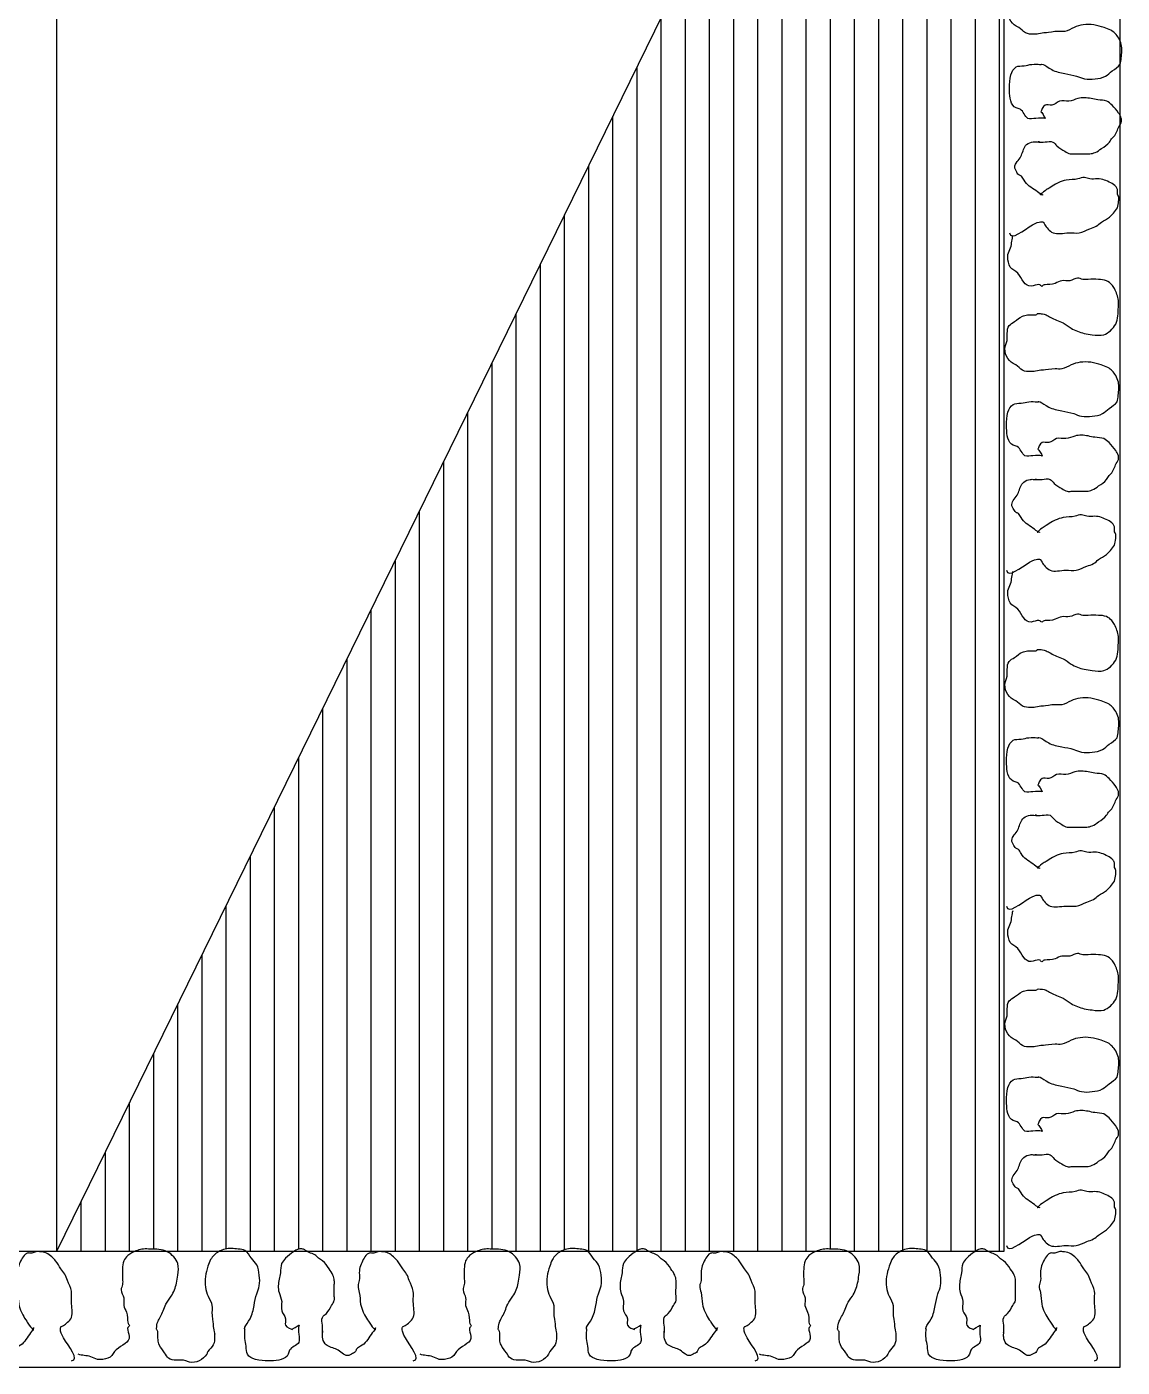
# Model space of a CAD drawing. Extents: x -251.9 to -196.2, y -340.1 to -300.7.
# Drawn here: x -242.003 to -240.853, y -334.498 to -333.091 of the extents above; entities that cross this region are included whole.
import ezdxf

# ---------------------------------------------------------------- set-up
doc = ezdxf.new("R2010")
doc.units = 0
doc.header["$LTSCALE"] = 0.5
doc.header["$MEASUREMENT"] = 0
for name, color, linetype in [('AC', 10, 'CONTINUOUS'), ('DUCK', 2, 'CONTINUOUS'), ('HATCH', 11, 'CONTINUOUS')]:
    doc.layers.add(name, color=color, linetype=linetype)

msp = doc.modelspace()

# ---------------------------------------------------------------- hatches: boundary and pattern name
at = {"layer": 'HATCH'}
h = msp.add_hatch(dxfattribs=at)
h.set_pattern_fill('ANSI31', color=256, scale=0.202981, angle=225, style=0)
h.set_pattern_definition([(270, (-325.954411, -351.01936), (0.025372617, -7e-18), [])])
edge = h.paths.add_edge_path()
edge.add_line((-240.9767, -332.3464), (-241.9713, -334.3762))
edge.add_line((-241.9713, -334.3762), (-241.8887, -334.3762))
edge.add_spline(control_points=[(-241.8887, -334.3762), (-241.8859, -334.3751), (-241.8808, -334.3736), (-241.87, -334.3742), (-241.8616, -334.3741), (-241.8565, -334.3762)], knot_values=[0.616333, 0.616333, 0.616333, 0.616333, 0.620637, 0.624039, 0.632331, 0.632331, 0.632331, 0.632331], degree=3, periodic=0)
edge.add_line((-241.8565, -334.3762), (-241.8005, -334.3762))
edge.add_spline(control_points=[(-241.8005, -334.3762), (-241.7986, -334.3752), (-241.7922, -334.3728), (-241.7832, -334.3739), (-241.7752, -334.3744), (-241.773, -334.3759), (-241.7726, -334.3762)], knot_values=[0.430789, 0.430789, 0.430789, 0.430789, 0.433918, 0.440722, 0.444191, 0.444977, 0.444977, 0.444977, 0.444977], degree=3, periodic=0)
edge.add_line((-241.7726, -334.3762), (-241.7219, -334.3762))
edge.add_spline(control_points=[(-241.7219, -334.3762), (-241.7205, -334.3753), (-241.7177, -334.3737), (-241.7133, -334.3735), (-241.7107, -334.3752), (-241.7093, -334.3759), (-241.7088, -334.3762)], knot_values=[0.25191, 0.25191, 0.25191, 0.25191, 0.254474, 0.256515, 0.258036, 0.258873, 0.258873, 0.258873, 0.258873], degree=3, periodic=0)
edge.add_line((-241.7088, -334.3762), (-241.5298, -334.3762))
edge.add_spline(control_points=[(-241.5298, -334.3762), (-241.5271, -334.3751), (-241.522, -334.3736), (-241.5112, -334.3742), (-241.5028, -334.3741), (-241.4977, -334.3762)], knot_values=[0.616333, 0.616333, 0.616333, 0.616333, 0.620637, 0.624039, 0.632331, 0.632331, 0.632331, 0.632331], degree=3, periodic=0)
edge.add_line((-241.4977, -334.3762), (-241.4417, -334.3762))
edge.add_spline(control_points=[(-241.4417, -334.3762), (-241.4398, -334.3752), (-241.4334, -334.3728), (-241.4244, -334.3739), (-241.4164, -334.3744), (-241.4142, -334.3759), (-241.4138, -334.3762)], knot_values=[0.430789, 0.430789, 0.430789, 0.430789, 0.433918, 0.440722, 0.444191, 0.444977, 0.444977, 0.444977, 0.444977], degree=3, periodic=0)
edge.add_line((-241.4138, -334.3762), (-241.3631, -334.3762))
edge.add_spline(control_points=[(-241.3631, -334.3762), (-241.3617, -334.3753), (-241.3589, -334.3737), (-241.3545, -334.3735), (-241.3519, -334.3752), (-241.3505, -334.3759), (-241.35, -334.3762)], knot_values=[0.25191, 0.25191, 0.25191, 0.25191, 0.254474, 0.256515, 0.258036, 0.258873, 0.258873, 0.258873, 0.258873], degree=3, periodic=0)
edge.add_line((-241.35, -334.3762), (-241.1735, -334.3762))
edge.add_spline(control_points=[(-241.1735, -334.3762), (-241.1708, -334.3751), (-241.1657, -334.3736), (-241.1549, -334.3742), (-241.1465, -334.3741), (-241.1414, -334.3762)], knot_values=[0.616333, 0.616333, 0.616333, 0.616333, 0.620637, 0.624039, 0.632331, 0.632331, 0.632331, 0.632331], degree=3, periodic=0)
edge.add_line((-241.1414, -334.3762), (-241.0854, -334.3762))
edge.add_spline(control_points=[(-241.0854, -334.3762), (-241.0835, -334.3752), (-241.0771, -334.3728), (-241.0681, -334.3739), (-241.0601, -334.3744), (-241.0579, -334.3759), (-241.0575, -334.3762)], knot_values=[0.430789, 0.430789, 0.430789, 0.430789, 0.433918, 0.440722, 0.444191, 0.444977, 0.444977, 0.444977, 0.444977], degree=3, periodic=0)
edge.add_line((-241.0575, -334.3762), (-241.0068, -334.3762))
edge.add_spline(control_points=[(-241.0068, -334.3762), (-241.0054, -334.3753), (-241.0026, -334.3737), (-240.9982, -334.3735), (-240.9956, -334.3752), (-240.9942, -334.3759), (-240.9937, -334.3762)], knot_values=[0.25191, 0.25191, 0.25191, 0.25191, 0.254474, 0.256515, 0.258036, 0.258873, 0.258873, 0.258873, 0.258873], degree=3, periodic=0)
edge.add_line((-240.9937, -334.3762), (-240.9767, -334.3762))
edge.add_line((-240.9767, -334.3762), (-240.9767, -332.3464))

# ---------------------------------------------------------------- linework, layer by layer
at = {"layer": 'AC'}
msp.add_line((-241.9713, -334.3762), (-241.9713, -332.3464), dxfattribs=at)
at = {"layer": 'DUCK'}
for p, q in [((-240.8549, -334.498), (-240.8549, -332.2246)), ((-240.9767, -334.3762), (-240.9767, -332.3464)), ((-243.4937, -334.3762), (-240.9767, -334.3762)), ((-244.7522, -334.498), (-240.8549, -334.498))]:
    msp.add_line(p, q, dxfattribs=at)
at = {"layer": 'HATCH'}
msp.add_line((-241.9713, -334.3762), (-240.9767, -332.3464), dxfattribs=at)
for points in [[(-240.971, -333.3072), (-240.9702, -333.3163), (-240.9424, -333.2928), (-240.9342, -333.2965), (-240.9359, -333.2963), (-240.9257, -333.3107), (-240.9106, -333.3061), (-240.8974, -333.3085), (-240.8884, -333.3032), (-240.8798, -333.3009), (-240.8739, -333.2952), (-240.8669, -333.2919), (-240.8618, -333.2862), (-240.8571, -333.2812), (-240.8567, -333.275), (-240.856, -333.2698), (-240.8585, -333.2659), (-240.8573, -333.2619), (-240.8598, -333.2576), (-240.8669, -333.2533), (-240.8765, -333.2496), (-240.8861, -333.2515), (-240.8928, -333.2482), (-240.901, -333.2518), (-240.9105, -333.251), (-240.9183, -333.2538), (-240.9242, -333.2568), (-240.9287, -333.2597), (-240.9346, -333.2634), (-240.9396, -333.2679), (-240.9384, -333.2668), (-240.9359, -333.2667), (-240.9364, -333.2685), (-240.9457, -333.2609), (-240.9546, -333.2562), (-240.9577, -333.2477), (-240.9623, -333.2466), (-240.9637, -333.2427), (-240.9664, -333.2389), (-240.9642, -333.2332), (-240.9604, -333.2297), (-240.9572, -333.223), (-240.9556, -333.2146), (-240.9473, -333.2116), (-240.9384, -333.2121), (-240.9398, -333.2118), (-240.9406, -333.2119), (-240.9424, -333.2117), (-240.934, -333.2124), (-240.9255, -333.2101), (-240.9207, -333.2178), (-240.9141, -333.2206), (-240.9083, -333.2248), (-240.9005, -333.224), (-240.8938, -333.2242), (-240.8863, -333.2245), (-240.8804, -333.223), (-240.8738, -333.2182), (-240.8668, -333.2139), (-240.8639, -333.2078), (-240.8598, -333.2047), (-240.858, -333.1994), (-240.8557, -333.1948), (-240.8533, -333.191), (-240.8535, -333.1862), (-240.8573, -333.1801), (-240.8623, -333.1741), (-240.8694, -333.1677), (-240.8778, -333.1683), (-240.8875, -333.1656), (-240.8983, -333.1649), (-240.9085, -333.1705), (-240.9189, -333.167), (-240.9255, -333.175), (-240.9356, -333.1709), (-240.9383, -333.1814), (-240.9384, -333.1787), (-240.9328, -333.1884), (-240.934, -333.1867), (-240.9422, -333.1865), (-240.9544, -333.1893), (-240.9567, -333.1773), (-240.9697, -333.1757), (-240.9711, -333.1634), (-240.971, -333.1516), (-240.9711, -333.1429), (-240.9654, -333.1317), (-240.9557, -333.1323), (-240.9473, -333.1298), (-240.9379, -333.1306), (-240.9375, -333.1303), (-240.9384, -333.1308), (-240.9366, -333.1291), (-240.9265, -333.1373), (-240.9136, -333.1401), (-240.9018, -333.1419), (-240.8918, -333.1466), (-240.8813, -333.1457), (-240.8704, -333.1443), (-240.8634, -333.1364), (-240.8543, -333.1323), (-240.8537, -333.121), (-240.8525, -333.1117), (-240.8567, -333.1013), (-240.8632, -333.0945), (-240.8729, -333.0913), (-240.8825, -333.0885), (-240.8935, -333.0885), (-240.9037, -333.0912), (-240.9117, -333.0967), (-240.9228, -333.0952), (-240.9327, -333.0978), (-240.9342, -333.0968), (-240.9433, -333.099), (-240.9431, -333.0985), (-240.9432, -333.0986), (-240.9549, -333.0989), (-240.9595, -333.0923), (-240.9694, -333.0885), (-240.9749, -333.0769), (-240.9688, -333.0642), (-240.9727, -333.0517), (-240.9616, -333.0458), (-240.9561, -333.0407), (-240.9481, -333.0388), (-240.9397, -333.0398), (-240.9385, -333.0371), (-240.9361, -333.0382), (-240.9311, -333.0377), (-240.9206, -333.0444), (-240.9106, -333.0474), (-240.9024, -333.0546), (-240.8917, -333.0585), (-240.8801, -333.0602), (-240.87, -333.0616), (-240.8615, -333.056), (-240.8538, -333.0468), (-240.854, -333.0347), (-240.8533, -333.022), (-240.8564, -333.0139), (-240.8608, -333.0068), (-240.8664, -333.0024), (-240.8754, -333.0019), (-240.8836, -333.0017), (-240.8911, -333.0026), (-240.8975, -332.9991), (-240.9044, -333.0049), (-240.913, -333.0021), (-240.9213, -333.0078), (-240.932, -333.0069), (-240.9336, -333.0093), (-240.9349, -333.0095), (-240.9363, -333.0059), (-240.9523, -333.0125), (-240.9563, -332.9955), (-240.9676, -332.9905), (-240.9697, -332.9829), (-240.9702, -332.975), (-240.9664, -332.9691), (-240.9656, -332.9621), (-240.9649, -332.9576), (-240.9643, -332.9555)], [(-240.9741, -333.6614), (-240.9733, -333.6705), (-240.9455, -333.6469), (-240.9373, -333.6507), (-240.939, -333.6505), (-240.9288, -333.6649), (-240.9137, -333.6603), (-240.9006, -333.6627), (-240.8915, -333.6573), (-240.8829, -333.6551), (-240.877, -333.6493), (-240.87, -333.646), (-240.8649, -333.6404), (-240.8603, -333.6354), (-240.8598, -333.6292), (-240.8591, -333.6239), (-240.8616, -333.6201), (-240.8605, -333.6161), (-240.863, -333.6117), (-240.87, -333.6075), (-240.8796, -333.6038), (-240.8892, -333.6057), (-240.8959, -333.6024), (-240.9041, -333.6059), (-240.9136, -333.6052), (-240.9214, -333.608), (-240.9273, -333.611), (-240.9319, -333.6139), (-240.9377, -333.6176), (-240.9427, -333.6221), (-240.9415, -333.621), (-240.9391, -333.6209), (-240.9395, -333.6227), (-240.9488, -333.6151), (-240.9578, -333.6104), (-240.9608, -333.6018), (-240.9654, -333.6008), (-240.9668, -333.5969), (-240.9695, -333.5931), (-240.9673, -333.5874), (-240.9636, -333.5839), (-240.9604, -333.5771), (-240.9587, -333.5688), (-240.9504, -333.5658), (-240.9415, -333.5663), (-240.9429, -333.566), (-240.9437, -333.5661), (-240.9455, -333.5659), (-240.9371, -333.5666), (-240.9286, -333.5643), (-240.9238, -333.5719), (-240.9172, -333.5748), (-240.9114, -333.579), (-240.9037, -333.5782), (-240.8969, -333.5784), (-240.8894, -333.5787), (-240.8835, -333.5772), (-240.8769, -333.5724), (-240.8699, -333.5681), (-240.867, -333.562), (-240.8629, -333.5589), (-240.8611, -333.5535), (-240.8588, -333.549), (-240.8564, -333.5451), (-240.8566, -333.5404), (-240.8604, -333.5343), (-240.8654, -333.5283), (-240.8725, -333.5219), (-240.8809, -333.5225), (-240.8907, -333.5197), (-240.9014, -333.5191), (-240.9116, -333.5247), (-240.922, -333.5212), (-240.9286, -333.5292), (-240.9387, -333.5251), (-240.9414, -333.5356), (-240.9415, -333.5329), (-240.9359, -333.5426), (-240.9371, -333.5409), (-240.9453, -333.5406), (-240.9575, -333.5434), (-240.9598, -333.5314), (-240.9728, -333.5299), (-240.9742, -333.5176), (-240.9741, -333.5058), (-240.9742, -333.4971), (-240.9685, -333.4859), (-240.9588, -333.4864), (-240.9504, -333.484), (-240.941, -333.4848), (-240.9406, -333.4844), (-240.9415, -333.485), (-240.9398, -333.4833), (-240.9297, -333.4914), (-240.9167, -333.4943), (-240.9049, -333.4961), (-240.8949, -333.5008), (-240.8844, -333.4998), (-240.8735, -333.4985), (-240.8666, -333.4906), (-240.8574, -333.4865), (-240.8568, -333.4752), (-240.8556, -333.4659), (-240.8598, -333.4554), (-240.8663, -333.4487), (-240.876, -333.4455), (-240.8856, -333.4426), (-240.8966, -333.4427), (-240.9068, -333.4454), (-240.9148, -333.4509), (-240.9259, -333.4494), (-240.9359, -333.452), (-240.9373, -333.451), (-240.9464, -333.4532), (-240.9462, -333.4527), (-240.9463, -333.4528), (-240.958, -333.453), (-240.9626, -333.4465), (-240.9725, -333.4427), (-240.978, -333.4311), (-240.9719, -333.4184), (-240.9758, -333.4059), (-240.9647, -333.4), (-240.9592, -333.3948), (-240.9512, -333.393), (-240.9428, -333.394), (-240.9416, -333.3912), (-240.9392, -333.3923), (-240.9342, -333.3919), (-240.9238, -333.3986), (-240.9137, -333.4016), (-240.9055, -333.4088), (-240.8948, -333.4127), (-240.8832, -333.4143), (-240.8731, -333.4158), (-240.8647, -333.4101), (-240.8569, -333.4009), (-240.8571, -333.3888), (-240.8564, -333.3762), (-240.8595, -333.3681), (-240.8639, -333.361), (-240.8695, -333.3566), (-240.8785, -333.3561), (-240.8867, -333.3558), (-240.8942, -333.3567), (-240.9006, -333.3533), (-240.9075, -333.3591), (-240.9161, -333.3562), (-240.9244, -333.362), (-240.9351, -333.3611), (-240.9367, -333.3634), (-240.938, -333.3637), (-240.9394, -333.3601), (-240.9554, -333.3666), (-240.9594, -333.3497), (-240.9707, -333.3447), (-240.9728, -333.3371), (-240.9733, -333.3292), (-240.9695, -333.3233), (-240.9687, -333.3163), (-240.968, -333.3118), (-240.9674, -333.3097)], [(-240.9741, -334.014), (-240.9733, -334.0231), (-240.9455, -333.9996), (-240.9373, -334.0033), (-240.939, -334.0031), (-240.9288, -334.0175), (-240.9137, -334.0129), (-240.9006, -334.0153), (-240.8915, -334.01), (-240.8829, -334.0077), (-240.877, -334.002), (-240.87, -333.9987), (-240.8649, -333.993), (-240.8603, -333.988), (-240.8598, -333.9818), (-240.8591, -333.9766), (-240.8616, -333.9727), (-240.8605, -333.9687), (-240.863, -333.9644), (-240.87, -333.9601), (-240.8796, -333.9564), (-240.8892, -333.9583), (-240.8959, -333.955), (-240.9041, -333.9586), (-240.9136, -333.9578), (-240.9214, -333.9606), (-240.9273, -333.9636), (-240.9319, -333.9665), (-240.9377, -333.9702), (-240.9427, -333.9747), (-240.9415, -333.9736), (-240.9391, -333.9735), (-240.9395, -333.9753), (-240.9488, -333.9677), (-240.9578, -333.963), (-240.9608, -333.9544), (-240.9654, -333.9534), (-240.9668, -333.9495), (-240.9695, -333.9457), (-240.9673, -333.94), (-240.9636, -333.9365), (-240.9604, -333.9297), (-240.9587, -333.9214), (-240.9504, -333.9184), (-240.9415, -333.9189), (-240.9429, -333.9186), (-240.9437, -333.9187), (-240.9455, -333.9185), (-240.9371, -333.9192), (-240.9286, -333.9169), (-240.9238, -333.9245), (-240.9172, -333.9274), (-240.9114, -333.9316), (-240.9037, -333.9308), (-240.8969, -333.931), (-240.8894, -333.9313), (-240.8835, -333.9298), (-240.8769, -333.925), (-240.8699, -333.9207), (-240.867, -333.9146), (-240.8629, -333.9115), (-240.8611, -333.9062), (-240.8588, -333.9016), (-240.8564, -333.8978), (-240.8566, -333.893), (-240.8604, -333.8869), (-240.8654, -333.8809), (-240.8725, -333.8745), (-240.8809, -333.8751), (-240.8907, -333.8724), (-240.9014, -333.8717), (-240.9116, -333.8773), (-240.922, -333.8738), (-240.9286, -333.8818), (-240.9387, -333.8777), (-240.9414, -333.8882), (-240.9415, -333.8855), (-240.9359, -333.8952), (-240.9371, -333.8935), (-240.9453, -333.8933), (-240.9575, -333.8961), (-240.9598, -333.884), (-240.9728, -333.8825), (-240.9742, -333.8702), (-240.9741, -333.8584), (-240.9742, -333.8497), (-240.9685, -333.8385), (-240.9588, -333.8391), (-240.9504, -333.8366), (-240.941, -333.8374), (-240.9406, -333.8371), (-240.9415, -333.8376), (-240.9398, -333.8359), (-240.9297, -333.8441), (-240.9167, -333.8469), (-240.9049, -333.8487), (-240.8949, -333.8534), (-240.8844, -333.8525), (-240.8735, -333.8511), (-240.8666, -333.8432), (-240.8574, -333.8391), (-240.8568, -333.8278), (-240.8556, -333.8185), (-240.8598, -333.8081), (-240.8663, -333.8013), (-240.876, -333.7981), (-240.8856, -333.7953), (-240.8966, -333.7953), (-240.9068, -333.798), (-240.9148, -333.8035), (-240.9259, -333.802), (-240.9359, -333.8046), (-240.9373, -333.8036), (-240.9464, -333.8058), (-240.9462, -333.8053), (-240.9463, -333.8054), (-240.958, -333.8056), (-240.9626, -333.7991), (-240.9725, -333.7953), (-240.978, -333.7837), (-240.9719, -333.771), (-240.9758, -333.7585), (-240.9647, -333.7526), (-240.9592, -333.7475), (-240.9512, -333.7456), (-240.9428, -333.7466), (-240.9416, -333.7439), (-240.9392, -333.745), (-240.9342, -333.7445), (-240.9238, -333.7512), (-240.9137, -333.7542), (-240.9055, -333.7614), (-240.8948, -333.7653), (-240.8832, -333.7669), (-240.8731, -333.7684), (-240.8647, -333.7628), (-240.8569, -333.7536), (-240.8571, -333.7415), (-240.8564, -333.7288), (-240.8595, -333.7207), (-240.8639, -333.7136), (-240.8695, -333.7092), (-240.8785, -333.7087), (-240.8867, -333.7085), (-240.8942, -333.7094), (-240.9006, -333.7059), (-240.9075, -333.7117), (-240.9161, -333.7089), (-240.9244, -333.7146), (-240.9351, -333.7137), (-240.9367, -333.7161), (-240.938, -333.7163), (-240.9394, -333.7127), (-240.9554, -333.7193), (-240.9594, -333.7023), (-240.9707, -333.6973), (-240.9728, -333.6897), (-240.9733, -333.6818), (-240.9695, -333.6759), (-240.9687, -333.6689), (-240.968, -333.6644), (-240.9674, -333.6623)], [(-240.9741, -334.3703), (-240.9733, -334.3794), (-240.9455, -334.3559), (-240.9373, -334.3596), (-240.939, -334.3594), (-240.9288, -334.3738), (-240.9137, -334.3692), (-240.9006, -334.3716), (-240.8915, -334.3663), (-240.8829, -334.364), (-240.877, -334.3583), (-240.87, -334.3549), (-240.8649, -334.3493), (-240.8603, -334.3443), (-240.8598, -334.3381), (-240.8591, -334.3328), (-240.8616, -334.329), (-240.8605, -334.325), (-240.863, -334.3207), (-240.87, -334.3164), (-240.8796, -334.3127), (-240.8892, -334.3146), (-240.8959, -334.3113), (-240.9041, -334.3148), (-240.9136, -334.3141), (-240.9214, -334.3169), (-240.9273, -334.3199), (-240.9319, -334.3228), (-240.9377, -334.3265), (-240.9427, -334.331), (-240.9415, -334.3299), (-240.9391, -334.3298), (-240.9395, -334.3316), (-240.9488, -334.324), (-240.9578, -334.3193), (-240.9608, -334.3107), (-240.9654, -334.3097), (-240.9668, -334.3058), (-240.9695, -334.302), (-240.9673, -334.2963), (-240.9636, -334.2928), (-240.9604, -334.286), (-240.9587, -334.2777), (-240.9504, -334.2747), (-240.9415, -334.2752), (-240.9429, -334.2749), (-240.9437, -334.275), (-240.9455, -334.2748), (-240.9371, -334.2755), (-240.9286, -334.2732), (-240.9238, -334.2808), (-240.9172, -334.2837), (-240.9114, -334.2879), (-240.9037, -334.2871), (-240.8969, -334.2873), (-240.8894, -334.2876), (-240.8835, -334.2861), (-240.8769, -334.2813), (-240.8699, -334.277), (-240.867, -334.2709), (-240.8629, -334.2678), (-240.8611, -334.2624), (-240.8588, -334.2579), (-240.8564, -334.2541), (-240.8566, -334.2493), (-240.8604, -334.2432), (-240.8654, -334.2372), (-240.8725, -334.2308), (-240.8809, -334.2314), (-240.8907, -334.2286), (-240.9014, -334.228), (-240.9116, -334.2336), (-240.922, -334.2301), (-240.9286, -334.2381), (-240.9387, -334.234), (-240.9414, -334.2445), (-240.9415, -334.2418), (-240.9359, -334.2515), (-240.9371, -334.2498), (-240.9453, -334.2495), (-240.9575, -334.2523), (-240.9598, -334.2403), (-240.9728, -334.2388), (-240.9742, -334.2265), (-240.9741, -334.2147), (-240.9742, -334.206), (-240.9685, -334.1948), (-240.9588, -334.1954), (-240.9504, -334.1929), (-240.941, -334.1937), (-240.9406, -334.1934), (-240.9415, -334.1939), (-240.9398, -334.1922), (-240.9297, -334.2003), (-240.9167, -334.2032), (-240.9049, -334.205), (-240.8949, -334.2097), (-240.8844, -334.2088), (-240.8735, -334.2074), (-240.8666, -334.1995), (-240.8574, -334.1954), (-240.8568, -334.1841), (-240.8556, -334.1748), (-240.8598, -334.1644), (-240.8663, -334.1576), (-240.876, -334.1544), (-240.8856, -334.1516), (-240.8966, -334.1516), (-240.9068, -334.1543), (-240.9148, -334.1598), (-240.9259, -334.1583), (-240.9359, -334.1609), (-240.9373, -334.1599), (-240.9464, -334.1621), (-240.9462, -334.1616), (-240.9463, -334.1617), (-240.958, -334.1619), (-240.9626, -334.1554), (-240.9725, -334.1516), (-240.978, -334.14), (-240.9719, -334.1273), (-240.9758, -334.1148), (-240.9647, -334.1089), (-240.9592, -334.1038), (-240.9512, -334.1019), (-240.9428, -334.1029), (-240.9416, -334.1002), (-240.9392, -334.1013), (-240.9342, -334.1008), (-240.9238, -334.1075), (-240.9137, -334.1105), (-240.9055, -334.1177), (-240.8948, -334.1216), (-240.8832, -334.1232), (-240.8731, -334.1247), (-240.8647, -334.119), (-240.8569, -334.1098), (-240.8571, -334.0978), (-240.8564, -334.0851), (-240.8595, -334.077), (-240.8639, -334.0699), (-240.8695, -334.0655), (-240.8785, -334.065), (-240.8867, -334.0647), (-240.8942, -334.0657), (-240.9006, -334.0622), (-240.9075, -334.068), (-240.9161, -334.0652), (-240.9244, -334.0709), (-240.9351, -334.07), (-240.9367, -334.0724), (-240.938, -334.0726), (-240.9394, -334.069), (-240.9554, -334.0756), (-240.9594, -334.0586), (-240.9707, -334.0536), (-240.9728, -334.046), (-240.9733, -334.0381), (-240.9695, -334.0322), (-240.9687, -334.0252), (-240.968, -334.0207), (-240.9674, -334.0186)], [(-241.9559, -334.4913), (-241.9468, -334.4905), (-241.9703, -334.4627), (-241.9666, -334.4544), (-241.9668, -334.4561), (-241.9524, -334.446), (-241.957, -334.4309), (-241.9546, -334.4177), (-241.9599, -334.4086), (-241.9622, -334.4001), (-241.9679, -334.3941), (-241.9712, -334.3871), (-241.9769, -334.3821), (-241.9819, -334.3774), (-241.9881, -334.3769), (-241.9933, -334.3763), (-241.9972, -334.3788), (-242.0012, -334.3776), (-242.0055, -334.3801), (-242.0098, -334.3871), (-242.0135, -334.3967), (-242.0116, -334.4063), (-242.0149, -334.413), (-242.0113, -334.4213), (-242.0121, -334.4308), (-242.0093, -334.4385), (-242.0063, -334.4444), (-242.0034, -334.449), (-241.9997, -334.4548), (-241.9952, -334.4598), (-241.9963, -334.4587), (-241.9964, -334.4562), (-241.9946, -334.4567), (-242.0021, -334.4659), (-242.0069, -334.4749), (-242.0154, -334.4779), (-242.0165, -334.4826), (-242.0204, -334.4839), (-242.0242, -334.4866), (-242.0299, -334.4845), (-242.0334, -334.4807), (-242.0401, -334.4775), (-242.0485, -334.4758), (-242.0515, -334.4675), (-242.051, -334.4587), (-242.0513, -334.46), (-242.0512, -334.4608), (-242.0514, -334.4626), (-242.0507, -334.4542), (-242.053, -334.4457), (-242.0453, -334.441), (-242.0425, -334.4343), (-242.0383, -334.4286), (-242.0391, -334.4208), (-242.0389, -334.414), (-242.0386, -334.4066), (-242.0401, -334.4006), (-242.0449, -334.394), (-242.0492, -334.387), (-242.0553, -334.3842), (-242.0584, -334.38), (-242.0637, -334.3783), (-242.0683, -334.376), (-242.0721, -334.3735), (-242.0769, -334.3738), (-242.083, -334.3775), (-242.089, -334.3825), (-242.0954, -334.3896), (-242.0948, -334.3981), (-242.0975, -334.4078), (-242.0982, -334.4185), (-242.0926, -334.4287), (-242.0961, -334.4392), (-242.0881, -334.4458), (-242.0922, -334.4558), (-242.0817, -334.4585), (-242.0844, -334.4587), (-242.0747, -334.4531), (-242.0764, -334.4542), (-242.0766, -334.4624), (-242.0738, -334.4746), (-242.0858, -334.4769), (-242.0874, -334.4899), (-242.0997, -334.4913), (-242.1115, -334.4912), (-242.1202, -334.4913), (-242.1314, -334.4857), (-242.1308, -334.4759), (-242.1333, -334.4675), (-242.1325, -334.4581), (-242.1328, -334.4577), (-242.1323, -334.4586), (-242.134, -334.4569), (-242.1258, -334.4468), (-242.123, -334.4338), (-242.1212, -334.422), (-242.1165, -334.412), (-242.1174, -334.4015), (-242.1188, -334.3906), (-242.1267, -334.3837), (-242.1308, -334.3746), (-242.1421, -334.3739), (-242.1514, -334.3727), (-242.1618, -334.377), (-242.1686, -334.3834), (-242.1718, -334.3932), (-242.1746, -334.4027), (-242.1746, -334.4137), (-242.1719, -334.4239), (-242.1664, -334.4319), (-242.1679, -334.4431), (-242.1653, -334.453), (-242.1663, -334.4544), (-242.1641, -334.4635), (-242.1646, -334.4633), (-242.1645, -334.4634), (-242.1642, -334.4751), (-242.1708, -334.4797), (-242.1746, -334.4896), (-242.1862, -334.4951), (-242.1989, -334.489), (-242.2114, -334.4929), (-242.2173, -334.4818), (-242.2224, -334.4763), (-242.2243, -334.4683), (-242.2233, -334.46), (-242.226, -334.4587), (-242.2249, -334.4563), (-242.2254, -334.4513), (-242.2187, -334.4409), (-242.2157, -334.4309), (-242.2085, -334.4226), (-242.2046, -334.412), (-242.2029, -334.4003), (-242.2015, -334.3902), (-242.2071, -334.3818), (-242.2163, -334.374), (-242.2284, -334.3743), (-242.2411, -334.3735), (-242.2492, -334.3766), (-242.2563, -334.381), (-242.2607, -334.3866), (-242.2612, -334.3956), (-242.2614, -334.4038), (-242.2605, -334.4113), (-242.264, -334.4178), (-242.2582, -334.4247), (-242.261, -334.4332), (-242.2553, -334.4415), (-242.2562, -334.4522), (-242.2538, -334.4538), (-242.2536, -334.4551), (-242.2572, -334.4565), (-242.2506, -334.4725), (-242.2676, -334.4766), (-242.2726, -334.4878), (-242.2802, -334.4899), (-242.2881, -334.4904), (-242.294, -334.4866), (-242.301, -334.4858), (-242.3055, -334.4851), (-242.3076, -334.4845)], [(-241.5971, -334.4913), (-241.588, -334.4905), (-241.6115, -334.4627), (-241.6077, -334.4544), (-241.608, -334.4561), (-241.5935, -334.446), (-241.5982, -334.4309), (-241.5958, -334.4177), (-241.6011, -334.4086), (-241.6034, -334.4001), (-241.6091, -334.3941), (-241.6124, -334.3871), (-241.618, -334.3821), (-241.623, -334.3774), (-241.6292, -334.3769), (-241.6345, -334.3763), (-241.6383, -334.3788), (-241.6424, -334.3776), (-241.6467, -334.3801), (-241.651, -334.3871), (-241.6547, -334.3967), (-241.6528, -334.4063), (-241.656, -334.413), (-241.6525, -334.4213), (-241.6533, -334.4308), (-241.6504, -334.4385), (-241.6475, -334.4444), (-241.6446, -334.449), (-241.6409, -334.4548), (-241.6364, -334.4598), (-241.6375, -334.4587), (-241.6376, -334.4562), (-241.6357, -334.4567), (-241.6433, -334.4659), (-241.6481, -334.4749), (-241.6566, -334.4779), (-241.6577, -334.4826), (-241.6615, -334.4839), (-241.6654, -334.4866), (-241.6711, -334.4845), (-241.6746, -334.4807), (-241.6813, -334.4775), (-241.6897, -334.4758), (-241.6926, -334.4675), (-241.6921, -334.4587), (-241.6924, -334.46), (-241.6923, -334.4608), (-241.6925, -334.4626), (-241.6918, -334.4542), (-241.6942, -334.4457), (-241.6865, -334.441), (-241.6837, -334.4343), (-241.6795, -334.4286), (-241.6803, -334.4208), (-241.6801, -334.414), (-241.6797, -334.4066), (-241.6813, -334.4006), (-241.686, -334.394), (-241.6904, -334.387), (-241.6965, -334.3842), (-241.6995, -334.38), (-241.7049, -334.3783), (-241.7094, -334.376), (-241.7133, -334.3735), (-241.7181, -334.3738), (-241.7242, -334.3775), (-241.7302, -334.3825), (-241.7366, -334.3896), (-241.736, -334.3981), (-241.7387, -334.4078), (-241.7394, -334.4185), (-241.7338, -334.4287), (-241.7372, -334.4392), (-241.7293, -334.4458), (-241.7334, -334.4558), (-241.7229, -334.4585), (-241.7255, -334.4587), (-241.7159, -334.4531), (-241.7176, -334.4542), (-241.7178, -334.4624), (-241.715, -334.4746), (-241.727, -334.4769), (-241.7286, -334.4899), (-241.7409, -334.4913), (-241.7526, -334.4912), (-241.7614, -334.4913), (-241.7725, -334.4857), (-241.772, -334.4759), (-241.7744, -334.4675), (-241.7737, -334.4581), (-241.774, -334.4577), (-241.7734, -334.4586), (-241.7751, -334.4569), (-241.767, -334.4468), (-241.7641, -334.4338), (-241.7623, -334.422), (-241.7577, -334.412), (-241.7586, -334.4015), (-241.76, -334.3906), (-241.7678, -334.3837), (-241.772, -334.3746), (-241.7832, -334.3739), (-241.7926, -334.3727), (-241.803, -334.377), (-241.8097, -334.3834), (-241.813, -334.3932), (-241.8158, -334.4027), (-241.8158, -334.4137), (-241.813, -334.4239), (-241.8075, -334.4319), (-241.809, -334.4431), (-241.8065, -334.453), (-241.8075, -334.4544), (-241.8052, -334.4635), (-241.8058, -334.4633), (-241.8057, -334.4634), (-241.8054, -334.4751), (-241.812, -334.4797), (-241.8158, -334.4896), (-241.8273, -334.4951), (-241.84, -334.489), (-241.8525, -334.4929), (-241.8584, -334.4818), (-241.8636, -334.4763), (-241.8655, -334.4683), (-241.8645, -334.46), (-241.8672, -334.4587), (-241.8661, -334.4563), (-241.8666, -334.4513), (-241.8598, -334.4409), (-241.8569, -334.4309), (-241.8497, -334.4226), (-241.8457, -334.412), (-241.8441, -334.4003), (-241.8427, -334.3902), (-241.8483, -334.3818), (-241.8575, -334.374), (-241.8696, -334.3743), (-241.8823, -334.3735), (-241.8904, -334.3766), (-241.8974, -334.381), (-241.9018, -334.3866), (-241.9024, -334.3956), (-241.9026, -334.4038), (-241.9017, -334.4113), (-241.9052, -334.4178), (-241.8994, -334.4247), (-241.9022, -334.4332), (-241.8965, -334.4415), (-241.8973, -334.4522), (-241.895, -334.4538), (-241.8947, -334.4551), (-241.8984, -334.4565), (-241.8918, -334.4725), (-241.9088, -334.4766), (-241.9138, -334.4878), (-241.9214, -334.4899), (-241.9293, -334.4904), (-241.9352, -334.4866), (-241.9422, -334.4858), (-241.9467, -334.4851), (-241.9487, -334.4845)], [(-241.2382, -334.4913), (-241.2291, -334.4905), (-241.2527, -334.4627), (-241.2489, -334.4544), (-241.2491, -334.4561), (-241.2347, -334.446), (-241.2394, -334.4309), (-241.2369, -334.4177), (-241.2423, -334.4086), (-241.2445, -334.4001), (-241.2503, -334.3941), (-241.2536, -334.3871), (-241.2592, -334.3821), (-241.2642, -334.3774), (-241.2704, -334.3769), (-241.2757, -334.3763), (-241.2795, -334.3788), (-241.2836, -334.3776), (-241.2879, -334.3801), (-241.2922, -334.3871), (-241.2959, -334.3967), (-241.294, -334.4063), (-241.2972, -334.413), (-241.2937, -334.4213), (-241.2945, -334.4308), (-241.2916, -334.4385), (-241.2886, -334.4444), (-241.2857, -334.449), (-241.282, -334.4548), (-241.2776, -334.4598), (-241.2787, -334.4587), (-241.2787, -334.4562), (-241.2769, -334.4567), (-241.2845, -334.4659), (-241.2892, -334.4749), (-241.2978, -334.4779), (-241.2989, -334.4826), (-241.3027, -334.4839), (-241.3066, -334.4866), (-241.3122, -334.4845), (-241.3157, -334.4807), (-241.3225, -334.4775), (-241.3308, -334.4758), (-241.3338, -334.4675), (-241.3333, -334.4587), (-241.3336, -334.46), (-241.3335, -334.4608), (-241.3337, -334.4626), (-241.333, -334.4542), (-241.3353, -334.4457), (-241.3277, -334.441), (-241.3248, -334.4343), (-241.3206, -334.4286), (-241.3215, -334.4208), (-241.3212, -334.414), (-241.3209, -334.4066), (-241.3224, -334.4006), (-241.3272, -334.394), (-241.3315, -334.387), (-241.3376, -334.3842), (-241.3407, -334.38), (-241.3461, -334.3783), (-241.3506, -334.376), (-241.3545, -334.3735), (-241.3592, -334.3738), (-241.3653, -334.3775), (-241.3714, -334.3825), (-241.3778, -334.3896), (-241.3772, -334.3981), (-241.3799, -334.4078), (-241.3805, -334.4185), (-241.375, -334.4287), (-241.3784, -334.4392), (-241.3705, -334.4458), (-241.3746, -334.4558), (-241.364, -334.4585), (-241.3667, -334.4587), (-241.357, -334.4531), (-241.3587, -334.4542), (-241.359, -334.4624), (-241.3562, -334.4746), (-241.3682, -334.4769), (-241.3697, -334.4899), (-241.3821, -334.4913), (-241.3938, -334.4912), (-241.4025, -334.4913), (-241.4137, -334.4857), (-241.4132, -334.4759), (-241.4156, -334.4675), (-241.4148, -334.4581), (-241.4152, -334.4577), (-241.4146, -334.4586), (-241.4163, -334.4569), (-241.4082, -334.4468), (-241.4053, -334.4338), (-241.4035, -334.422), (-241.3988, -334.412), (-241.3998, -334.4015), (-241.4011, -334.3906), (-241.409, -334.3837), (-241.4131, -334.3746), (-241.4244, -334.3739), (-241.4338, -334.3727), (-241.4442, -334.377), (-241.4509, -334.3834), (-241.4542, -334.3932), (-241.457, -334.4027), (-241.457, -334.4137), (-241.4542, -334.4239), (-241.4487, -334.4319), (-241.4502, -334.4431), (-241.4476, -334.453), (-241.4486, -334.4544), (-241.4464, -334.4635), (-241.4469, -334.4633), (-241.4468, -334.4634), (-241.4466, -334.4751), (-241.4532, -334.4797), (-241.4569, -334.4896), (-241.4685, -334.4951), (-241.4812, -334.489), (-241.4937, -334.4929), (-241.4996, -334.4818), (-241.5048, -334.4763), (-241.5067, -334.4683), (-241.5056, -334.46), (-241.5084, -334.4587), (-241.5073, -334.4563), (-241.5077, -334.4513), (-241.501, -334.4409), (-241.4981, -334.4309), (-241.4908, -334.4226), (-241.4869, -334.412), (-241.4853, -334.4003), (-241.4839, -334.3902), (-241.4895, -334.3818), (-241.4987, -334.374), (-241.5108, -334.3743), (-241.5234, -334.3735), (-241.5316, -334.3766), (-241.5386, -334.381), (-241.543, -334.3866), (-241.5436, -334.3956), (-241.5438, -334.4038), (-241.5429, -334.4113), (-241.5463, -334.4178), (-241.5405, -334.4247), (-241.5434, -334.4332), (-241.5377, -334.4415), (-241.5385, -334.4522), (-241.5362, -334.4538), (-241.5359, -334.4551), (-241.5396, -334.4565), (-241.533, -334.4725), (-241.5499, -334.4766), (-241.5549, -334.4878), (-241.5626, -334.4899), (-241.5704, -334.4904), (-241.5763, -334.4866), (-241.5833, -334.4858), (-241.5878, -334.4851), (-241.5899, -334.4845)], [(-240.882, -334.4913), (-240.8728, -334.4905), (-240.8964, -334.4627), (-240.8926, -334.4544), (-240.8928, -334.4561), (-240.8784, -334.446), (-240.8831, -334.4309), (-240.8806, -334.4177), (-240.886, -334.4086), (-240.8882, -334.4001), (-240.894, -334.3941), (-240.8973, -334.3871), (-240.9029, -334.3821), (-240.9079, -334.3774), (-240.9141, -334.3769), (-240.9194, -334.3763), (-240.9232, -334.3788), (-240.9273, -334.3776), (-240.9316, -334.3801), (-240.9359, -334.3871), (-240.9396, -334.3967), (-240.9377, -334.4063), (-240.9409, -334.413), (-240.9374, -334.4213), (-240.9382, -334.4308), (-240.9353, -334.4385), (-240.9323, -334.4444), (-240.9294, -334.449), (-240.9257, -334.4548), (-240.9213, -334.4598), (-240.9224, -334.4587), (-240.9224, -334.4562), (-240.9206, -334.4567), (-240.9282, -334.4659), (-240.933, -334.4749), (-240.9415, -334.4779), (-240.9426, -334.4826), (-240.9464, -334.4839), (-240.9503, -334.4866), (-240.9559, -334.4845), (-240.9594, -334.4807), (-240.9662, -334.4775), (-240.9745, -334.4758), (-240.9775, -334.4675), (-240.977, -334.4587), (-240.9773, -334.46), (-240.9772, -334.4608), (-240.9774, -334.4626), (-240.9767, -334.4542), (-240.979, -334.4457), (-240.9714, -334.441), (-240.9686, -334.4343), (-240.9643, -334.4286), (-240.9652, -334.4208), (-240.9649, -334.414), (-240.9646, -334.4066), (-240.9661, -334.4006), (-240.9709, -334.394), (-240.9752, -334.387), (-240.9814, -334.3842), (-240.9844, -334.38), (-240.9898, -334.3783), (-240.9943, -334.376), (-240.9982, -334.3735), (-241.0029, -334.3738), (-241.0091, -334.3775), (-241.0151, -334.3825), (-241.0215, -334.3896), (-241.0209, -334.3981), (-241.0236, -334.4078), (-241.0242, -334.4185), (-241.0187, -334.4287), (-241.0221, -334.4392), (-241.0142, -334.4458), (-241.0183, -334.4558), (-241.0077, -334.4585), (-241.0104, -334.4587), (-241.0007, -334.4531), (-241.0024, -334.4542), (-241.0027, -334.4624), (-240.9999, -334.4746), (-241.0119, -334.4769), (-241.0135, -334.4899), (-241.0258, -334.4913), (-241.0375, -334.4912), (-241.0463, -334.4913), (-241.0574, -334.4857), (-241.0569, -334.4759), (-241.0593, -334.4675), (-241.0585, -334.4581), (-241.0589, -334.4577), (-241.0583, -334.4586), (-241.06, -334.4569), (-241.0519, -334.4468), (-241.049, -334.4338), (-241.0472, -334.422), (-241.0425, -334.412), (-241.0435, -334.4015), (-241.0448, -334.3906), (-241.0527, -334.3837), (-241.0568, -334.3746), (-241.0681, -334.3739), (-241.0775, -334.3727), (-241.0879, -334.377), (-241.0946, -334.3834), (-241.0979, -334.3932), (-241.1007, -334.4027), (-241.1007, -334.4137), (-241.0979, -334.4239), (-241.0924, -334.4319), (-241.0939, -334.4431), (-241.0913, -334.453), (-241.0924, -334.4544), (-241.0901, -334.4635), (-241.0906, -334.4633), (-241.0905, -334.4634), (-241.0903, -334.4751), (-241.0969, -334.4797), (-241.1007, -334.4896), (-241.1122, -334.4951), (-241.1249, -334.489), (-241.1374, -334.4929), (-241.1433, -334.4818), (-241.1485, -334.4763), (-241.1504, -334.4683), (-241.1493, -334.46), (-241.1521, -334.4587), (-241.151, -334.4563), (-241.1515, -334.4513), (-241.1447, -334.4409), (-241.1418, -334.4309), (-241.1346, -334.4226), (-241.1306, -334.412), (-241.129, -334.4003), (-241.1276, -334.3902), (-241.1332, -334.3818), (-241.1424, -334.374), (-241.1545, -334.3743), (-241.1671, -334.3735), (-241.1753, -334.3766), (-241.1823, -334.381), (-241.1867, -334.3866), (-241.1873, -334.3956), (-241.1875, -334.4038), (-241.1866, -334.4113), (-241.19, -334.4178), (-241.1842, -334.4247), (-241.1871, -334.4332), (-241.1814, -334.4415), (-241.1822, -334.4522), (-241.1799, -334.4538), (-241.1796, -334.4551), (-241.1833, -334.4565), (-241.1767, -334.4725), (-241.1936, -334.4766), (-241.1986, -334.4878), (-241.2063, -334.4899), (-241.2142, -334.4904), (-241.2201, -334.4866), (-241.2271, -334.4858), (-241.2315, -334.4851), (-241.2336, -334.4845)]]:
    msp.add_open_spline(points, degree=3, knots=[0, 0, 0, 0, 0.0135353, 0.0258367, 0.033431, 0.0402274, 0.0483779, 0.0538116, 0.0596161, 0.0632746, 0.0666728, 0.0715734, 0.0744575, 0.0778574, 0.0813265, 0.0833677, 0.085519, 0.0875602, 0.089081, 0.0924792, 0.0995714, 0.1036467, 0.1064475, 0.1099111, 0.1160617, 0.1203582, 0.1218775, 0.1258398, 0.12829, 0.1322523, 0.1349692, 0.1410821, 0.1458366, 0.1497988, 0.1579839, 0.1604358, 0.1619551, 0.164407, 0.1659279, 0.168733, 0.1721329, 0.1736537, 0.1797373, 0.1833958, 0.1854335, 0.1929048, 0.1963009, 0.2010554, 0.2051307, 0.209206, 0.2120901, 0.2169907, 0.2200292, 0.2220669, 0.2281798, 0.2302174, 0.2330182, 0.2369805, 0.2422891, 0.244741, 0.2466637, 0.2497055, 0.2527473, 0.2542682, 0.2563094, 0.2593512, 0.2646615, 0.2680597, 0.2728626, 0.2763261, 0.2831183, 0.2880637, 0.2928181, 0.297376, 0.3007721, 0.3055791, 0.3076167, 0.3146125, 0.3180086, 0.3234423, 0.3275176, 0.3337859, 0.3359342, 0.3454089, 0.3467698, 0.3536075, 0.3585113, 0.362643, 0.3667747, 0.3715292, 0.3762837, 0.3823966, 0.3871511, 0.3932283, 0.4003205, 0.4065831, 0.4108795, 0.4163132, 0.4219148, 0.4262668, 0.4315754, 0.4350445, 0.4418486, 0.4455117, 0.45128, 0.4549386, 0.4605401, 0.4659738, 0.4709192, 0.4760933, 0.4794894, 0.4869917, 0.4910669, 0.4965431, 0.5006184, 0.5074105, 0.5122134, 0.5165655, 0.5180848, 0.5278237, 0.5299749, 0.5389238, 0.542322, 0.5472225, 0.5500233, 0.5540985, 0.5595747, 0.567046, 0.5745483, 0.5812397, 0.5848982, 0.5897987, 0.5971158, 0.6012475, 0.6073604, 0.6113227, 0.6156765, 0.6246253, 0.6280273, 0.634481, 0.6369329, 0.6403311, 0.6444628, 0.6498965, 0.6526134, 0.6554141, 0.6597106, 0.6637859, 0.6674444, 0.6735951, 0.6790712, 0.6851842, 0.6920103, 0.6968132, 0.7069202, 0.7093704, 0.7145508, 0.7172723, 0.7209355, 0.7244046, 0.7276109, 0.7276109, 0.7276109, 0.7276109], dxfattribs=at)

doc.saveas('drawing.dxf')
